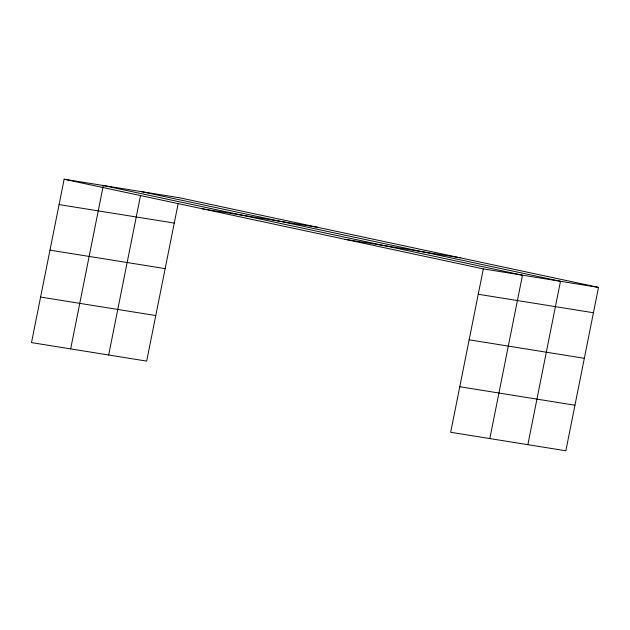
<?xml version="1.0" encoding="UTF-8"?>
<svg xmlns="http://www.w3.org/2000/svg" width="630" height="630" viewBox="0 0 630 630"><rect width="100%" height="100%" fill="white"/><g stroke="black" fill="none" stroke-linecap="round" stroke-linejoin="round"><path stroke-width="0.94" d="M598.5 287.39L483.32 268.892L450.67 432.282L565.85 450.773L598.5 287.39L179.329 197.718L64.15 179.227L31.5 342.61L146.68 361.108L178.203 203.356M70.662 348.902L103.312 185.511L522.483 275.184L489.833 438.567M108.675 355.005L140.569 195.371M527.846 444.67L560.487 281.287L141.317 191.614M202.474 208.814L317.654 227.312M344.988 239.305L460.176 257.796M59.078 204.593L174.258 223.083M478.249 294.257L593.428 312.748M49.975 250.141L165.162 268.632M469.145 339.806L584.333 358.297M40.604 297.069L155.783 315.559M459.774 386.733L574.954 405.224M64.15 179.227L483.32 268.892"/></g></svg>
